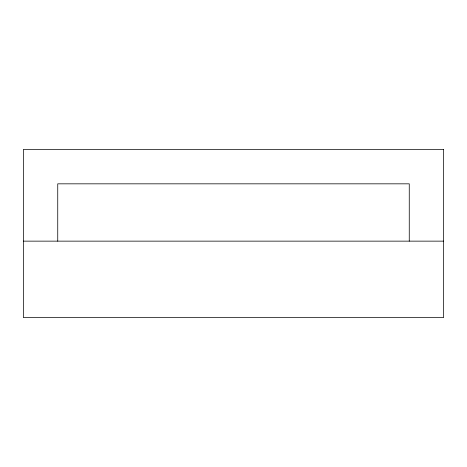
<?xml version="1.0" encoding="UTF-8"?>
<svg xmlns="http://www.w3.org/2000/svg" width="467" height="467" viewBox="0 0 467 467"><rect width="100%" height="100%" fill="white"/><g stroke="black" fill="none" stroke-linecap="round" stroke-linejoin="round"><path stroke-width="0.7" d="M23.35 241.141L443.65 241.141M409.261 241.141L409.261 183.829L57.739 183.829L57.739 241.141M443.65 149.44L23.35 149.44L23.35 317.56L443.65 317.56L443.65 149.44"/></g></svg>
